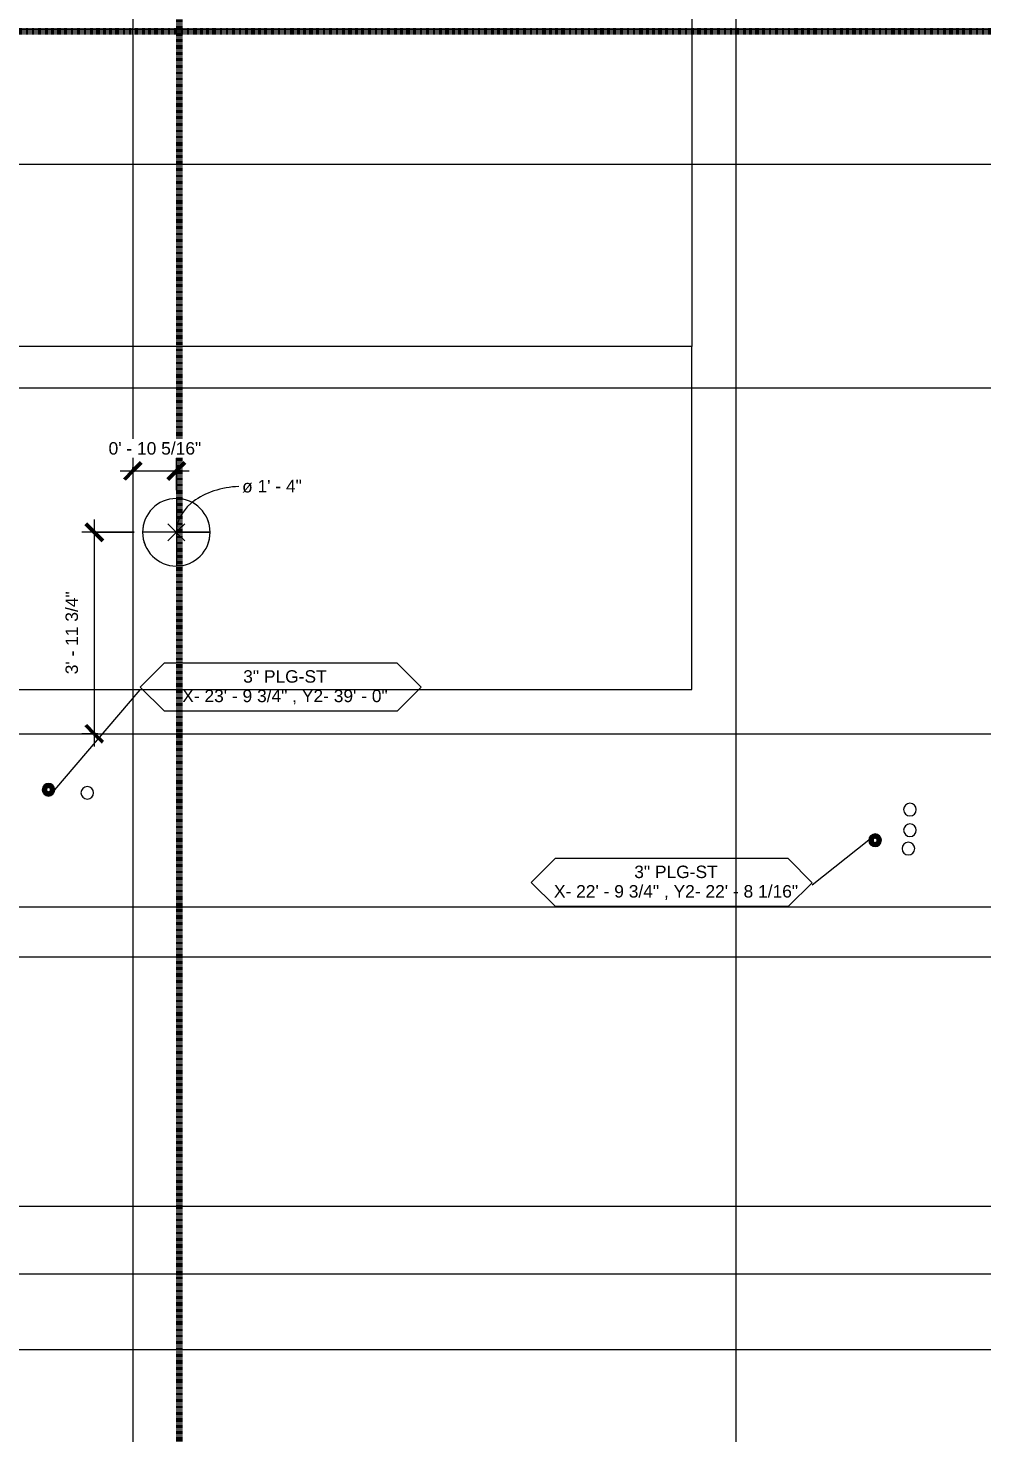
# Model space of a CAD drawing. Header units: inches. Extents: x -3670 to 241, y -250 to 1795.
# Drawn here: x -2380.8 to -2154.7, y 439.3 to 772.3 of the extents above; entities that cross this region are included whole.
import ezdxf

# ---------------------------------------------------------------- set-up
doc = ezdxf.new("R2010")
doc.units = ezdxf.units.IN
doc.header["$MEASUREMENT"] = 0
doc.linetypes.add('Dash', pattern=[0.25, 0.125, -0.125])
for name, color, linetype, lineweight in [('A-ANNO-DIMS', 211, 'Continuous', 9), ('A-ANNO-DIMS-32', 211, 'Continuous', 9), ('A-ANNO-MATC', 214, 'Dash', 140), ('A-DETL', 90, 'Continuous', 9), ('A-DETL-MBND', 5, 'Continuous', 9), ('A-FLOR', 252, 'Continuous', 18), ('A-GENM', 13, 'Continuous', 9), ('A-GENM-IDEN', 13, 'Continuous', 9), ('A-ROOF', 132, 'Continuous', 18), ('S-GRID', 1, 'Continuous', 9)]:
    doc.layers.add(name, color=color, linetype=linetype, lineweight=lineweight)
doc.styles.add('Arial_1', font='arial.ttf', dxfattribs={"height": 2.950599})
doc.dimstyles.new('Diameter', dxfattribs={"dimscale": 12, "dimtxt": 3, "dimasz": 0, "dimexe": 0.25, "dimexo": 0, "dimgap": 0.166667, "dimtad": 1, "dimjust": 3, "dimdec": 4, "dimrnd": 0.0625, "dimzin": 1, "dimdsep": 46, "dimlunit": 4, "dimtxsty": 'Arial_1', "dimblk1": 'NONE', "dimblk2": 'NONE', "dimsah": 1, "dimcen": 0.09, "dimadec": 0, "dimazin": 0, "dimtfac": 1, "dimtdec": 4, "dimtix": 1, "dimtmove": 0, "dimatfit": 2, "dimfxl": 1, "dimtvp": 1, "dimtfill": 1, "dimfrac": 2, "dimtolj": 1, "dimtzin": 0, "dimarcsym": 2})
doc.dimstyles.new('Linear_-_3_32__QAQC', dxfattribs={"dimscale": 12, "dimtxt": 3, "dimasz": 0.333333, "dimexe": 0.25, "dimexo": 0.166667, "dimgap": 0.25, "dimtad": 1, "dimdec": 4, "dimrnd": 0.0625, "dimzin": 1, "dimdsep": 46, "dimlunit": 4, "dimtxsty": 'Arial_1', "dimblk1": 'OBLIQUE', "dimblk2": 'OBLIQUE', "dimsah": 1, "dimcen": 0.09, "dimdle": 0.25, "dimadec": 0, "dimazin": 0, "dimtfac": 1, "dimtdec": 4, "dimtix": 1, "dimtmove": 0, "dimatfit": 3, "dimfxl": 1, "dimtvp": 1, "dimtfill": 1, "dimfrac": 2, "dimtolj": 1, "dimtzin": 0, "dimarcsym": 2})

# ---------------------------------------------------------------- blocks, each defined once
blk = doc.blocks.new('TBC_Round Sleeve - Floor or Wall - TBC_Round Sleeve - Floor or Wall-1542573-01 - SECOND LEVEL - PENENTRATIONS')
at = {"layer": 'A-DETL-MBND'}
h = blk.add_hatch(color=256, dxfattribs=at)
h.paths.add_polyline_path([(-1.5, 0), (-1.45, -0.39), (-1.3, -0.75), (-1.06, -1.06), (-0.75, -1.3), (-0.39, -1.45), (0, -1.5), (0.39, -1.45), (0.75, -1.3), (1.06, -1.06), (1.3, -0.75), (1.45, -0.39), (1.5, 0), (1.45, 0.39), (1.3, 0.75), (1.06, 1.06), (0.75, 1.3), (0.39, 1.45), (0, 1.5), (-0.39, 1.45), (-0.75, 1.3), (-1.06, 1.06), (-1.3, 0.75), (-1.45, 0.39)], flags=0)
h.paths.add_polyline_path([(-0.5, 0), (-0.48, 0.13), (-0.43, 0.25), (-0.35, 0.35), (-0.25, 0.43), (-0.13, 0.48), (0, 0.5), (0.13, 0.48), (0.25, 0.43), (0.35, 0.35), (0.43, 0.25), (0.48, 0.13), (0.5, 0), (0.48, -0.13), (0.43, -0.25), (0.35, -0.35), (0.25, -0.43), (0.13, -0.48), (0, -0.5), (-0.13, -0.48), (-0.25, -0.43), (-0.35, -0.35), (-0.43, -0.25), (-0.48, -0.13)], flags=0)
for radius, start, end in [(1.5, 360, 180), (0.5, 0, 180), (1.5, 180, 360), (0.5, 180, 0)]:
    blk.add_arc((0, 0), radius, start, end, dxfattribs=at)
blk = doc.blocks.new('TBC_Sleeve Element Tag_v2 - Sleeves Located-1541821-01 - SECOND LEVEL - PENENTRATIONS')
at = {"layer": 'A-GENM-IDEN'}
for p, q in [((-0.423, 0.029), (-0.6, -0.148)), ((1.303, 0.029), (-0.423, 0.029)), ((1.482, -0.15), (1.303, 0.029)), ((-0.6, -0.148), (-0.423, -0.325)), ((1.307, -0.325), (1.482, -0.15)), ((-0.423, -0.325), (1.307, -0.325))]:
    blk.add_line(p, q, dxfattribs=at)
blk = doc.blocks.new('DIMBLOCK8-01 - SECOND LEVEL - PENENTRATIONS')
at = {"layer": 'A-ANNO-DIMS-32', "transparency": 16777216}
for p, q in [((-2345.69, 652.76), (-2353.69, 652.73)), ((-2347.7, 654.76), (-2343.68, 650.77)), ((-2347.68, 650.76), (-2343.7, 654.77)), ((-2345.69, 652.76), (-2337.69, 652.8))]:
    blk.add_line(p, q, dxfattribs=at)
for start, end in [(158.7428, 201.7146), (338.7428, 21.7146)]:
    blk.add_arc((-2345.69, 652.76), 8, start, end, dxfattribs=at)
blk.add_ellipse((-2330.06, 652.83), major_axis=(15.63, 0.06), ratio=0.690928, start_param=1.570796, end_param=3.141593, dxfattribs=at)
at = {"layer": 'A-ANNO-DIMS-32', "color": 0, "transparency": 16777216, "insert": (-2330.11, 665.15), "char_height": 2.951, "width": 16.9477, "attachment_point": 1, "rotation": 0.2287, "line_spacing_factor": 0.938532, "style": 'Arial_1', "bg_fill": 3, "box_fill_scale": 1.25, "bg_fill_color": 0, "bg_fill_transparency": 0}
blk.add_mtext('ø 1\' - 4"', dxfattribs=at)
blk = doc.blocks.new('_None')
blk = doc.blocks.new('DIMBLOCK238-01 - SECOND LEVEL - PENENTRATIONS')
at = {"layer": 'A-ANNO-DIMS-32', "transparency": 16777216}
for p, q in [((-2355.69, 652.76), (-2368.14, 652.76)), ((-2365.14, 655.76), (-2365.14, 602)), ((-2365.14, 652.76), (-2355.69, 652.76)), ((-2364.31, 605), (-2368.14, 605)), ((-2365.14, 605), (-2364.31, 605))]:
    blk.add_line(p, q, dxfattribs=at)
at = {"layer": 'A-ANNO-DIMS-32', "lineweight": 50, "transparency": 16777216}
for p, q in [((-2365.14, 652.76), (-2367.14, 654.76)), ((-2365.14, 652.76), (-2363.14, 650.76)), ((-2365.14, 605), (-2367.14, 607)), ((-2365.14, 605), (-2363.14, 603))]:
    blk.add_line(p, q, dxfattribs=at)
at = {"layer": 'A-ANNO-DIMS-32', "color": 0, "transparency": 16777216, "insert": (-2371.97, 619.1), "char_height": 2.9506, "width": 23.4831, "attachment_point": 1, "rotation": 90, "line_spacing_factor": 0.938532, "style": 'Arial_1', "bg_fill": 3, "box_fill_scale": 1.25, "bg_fill_color": 0, "bg_fill_transparency": 0}
blk.add_mtext('3\' - 11 3/4"', dxfattribs=at)
blk = doc.blocks.new('_Oblique')
at = {"color": 0, "linetype": 'ByBlock', "lineweight": -2}
blk.add_line((-0.5, -0.5), (0.5, 0.5), dxfattribs=at)
blk = doc.blocks.new('DIMBLOCK239-01 - SECOND LEVEL - PENENTRATIONS')
at = {"layer": 'A-ANNO-DIMS-32', "transparency": 16777216}
for p, q in [((-2345.69, 662.76), (-2345.69, 670.3)), ((-2359, 667.3), (-2342.69, 667.3)), ((-2356, 668.13), (-2356, 664.3)), ((-2356, 667.3), (-2356, 668.13)), ((-2345.69, 667.3), (-2345.69, 662.76))]:
    blk.add_line(p, q, dxfattribs=at)
at = {"layer": 'A-ANNO-DIMS-32', "lineweight": 50, "transparency": 16777216}
for p, q in [((-2356, 667.3), (-2358, 665.3)), ((-2356, 667.3), (-2354, 669.3)), ((-2345.69, 667.3), (-2347.69, 665.3)), ((-2345.69, 667.3), (-2343.69, 669.3))]:
    blk.add_line(p, q, dxfattribs=at)
at = {"layer": 'A-ANNO-DIMS-32', "color": 0, "transparency": 16777216, "insert": (-2361.76, 674.13), "char_height": 2.9506, "width": 26.1969, "attachment_point": 1, "line_spacing_factor": 0.938532, "style": 'Arial_1', "bg_fill": 3, "box_fill_scale": 1.25, "bg_fill_color": 0, "bg_fill_transparency": 0}
blk.add_mtext('0\' - 10 5/16"', dxfattribs=at)

msp = doc.modelspace()

# ---------------------------------------------------------------- linework, layer by layer
at = {"layer": 'A-ANNO-MATC'}
for p, q in [((-2344.99997, 1750.74758), (-2344.99997, -206.10436)), ((-3669.70326, 771.58092), (239.08765, 771.58092))]:
    msp.add_line(p, q, dxfattribs=at)
at = {"layer": 'A-DETL'}
for p, q in [((-2345.69008, 660.76491), (-2345.69008, 660.70658)), ((-2345.69008, 660.70658), (-2345.69008, 644.82324)), ((-2337.69008, 652.76491), (-2353.69008, 652.76491)), ((-2345.69008, 644.82324), (-2345.69008, 644.76491))]:
    msp.add_line(p, q, dxfattribs=at)
at = {"layer": 'A-FLOR'}
msp.add_line((-2223.5, 1127.5), (-2223.5, 696.80904), dxfattribs=at)
for centre, start, end in [((-2376.00484, 591.7428), 90, 270), ((-2376.00484, 591.7428), 270, 90), ((-2366.8063, 590.995), 90, 270), ((-2366.8063, 590.995), 270, 90), ((-2171.74, 587.01234), 90, 270), ((-2171.74, 587.01234), 270, 90), ((-2171.74, 582.14234), 90, 270), ((-2171.74, 582.14234), 270, 90), ((-2180.00484, 579.7428), 90, 270), ((-2180.00484, 579.7428), 270, 90), ((-2172.1145, 577.76234), 90, 270), ((-2172.1145, 577.76234), 270, 90)]:
    msp.add_arc(centre, 1.5, start, end, dxfattribs=at)
at = {"layer": 'A-GENM-IDEN'}
for p, q in [((-2374.50484, 591.7428), (-2354.25442, 615.43671)), ((-2181.50484, 579.7428), (-2194.93039, 569.11308))]:
    msp.add_line(p, q, dxfattribs=at)
at = {"layer": 'A-ROOF'}
for p, q in [((-2223.5, 696.80904), (-2725.5, 696.80904)), ((-2223.5, 615.5), (-2223.5, 696.80904)), ((-2725.5, 615.5), (-2223.5, 615.5))]:
    msp.add_line(p, q, dxfattribs=at)
for start, end in [(360, 180), (0, 180), (180, 0), (180, 360)]:
    msp.add_arc((-2345.69008, 652.76491), 8, start, end, dxfattribs=at)
at = {"layer": 'S-GRID'}
for p, q in [((-2356, 1782.99758), (-2356, -238.35436)), ((-2213, 1782.99758), (-2213, -238.35436)), ((-3580, 772), (228, 772)), ((-3580, 740), (228, 740)), ((-3580, 686.99998), (228, 686.99998)), ((-3580, 605), (228, 605)), ((-3564, 564), (228, 564)), ((228, 552), (-3580, 552)), ((-3580, 493), (228, 493)), ((-3580, 477), (228, 477)), ((-3580, 459), (228, 459))]:
    msp.add_line(p, q, dxfattribs=at)

# ---------------------------------------------------------------- block references
at = {"layer": 'A-GENM', "rotation": 90}
for p in [(-2376.00484, 591.7428), (-2180.00484, 579.7428)]:
    msp.add_blockref('TBC_Round Sleeve - Floor or Wall - TBC_Round Sleeve - Floor or Wall-1542573-01 - SECOND LEVEL - PENENTRATIONS', p, dxfattribs=at)
at = {"layer": 'A-GENM-IDEN', "xscale": 31.99999999999999, "yscale": 31.99999999999999, "zscale": 31.99999999999999}
for p in [(-2335.0675, 620.81863), (-2242.35098, 574.495)]:
    msp.add_blockref('TBC_Sleeve Element Tag_v2 - Sleeves Located-1541821-01 - SECOND LEVEL - PENENTRATIONS', p, dxfattribs=at)

# ---------------------------------------------------------------- texts
at = {"layer": 'A-GENM-IDEN', "char_height": 2.9505988, "attachment_point": 2, "line_spacing_factor": 0.938532, "style": 'Arial_1'}
for s, insert, width in [('3" PLG-ST\\PX- 23\' - 9 3/4" , Y2- 39\' - 0"', (-2319.93893, 620.06104), 57.888), ('3" PLG-ST\\PX- 22\' - 9 3/4" , Y2- 22\' - 8 1/16"', (-2227.22241, 573.73741), 68.832)]:
    msp.add_mtext(s, dxfattribs=dict(at, insert=insert, width=width))

# ---------------------------------------------------------------- next in the draw order: dimensions: what is measured, and where the dimension line sits
at = {"layer": 'A-ANNO-DIMS'}
dim = msp.add_diameter_dim_2p(p1=(-2337.69015, 652.79685), p2=(-2353.69002, 652.73298), dimstyle='Diameter', override={"dimpost": 'ø<>'}, dxfattribs=at)
dim.commit()
dim.dimension.update_dxf_attribs({"geometry": 'DIMBLOCK8-01 - SECOND LEVEL - PENENTRATIONS', "text_midpoint": (-2345.7043, 656.32572)})

# ---------------------------------------------------------------- next in the draw order: dimensions: what is measured, and where the dimension line sits
dim = msp.add_linear_dim(base=(-2345.69008, 667.30364), p1=(-2356, 670.13206), p2=(-2345.69008, 660.76491), dimstyle='Linear_-_3_32__QAQC', override={"dimpost": '<>', "dimfxl": 13.929751}, dxfattribs=at)
dim.commit()
dim.dimension.update_dxf_attribs({"geometry": 'DIMBLOCK239-01 - SECOND LEVEL - PENENTRATIONS', "text_midpoint": (-2350.84504, 671.82925)})
dim = msp.add_linear_dim(base=(-2365.14154, 605), p1=(-2353.69008, 652.76491), p2=(-2362.31311, 605), angle=90, dimstyle='Linear_-_3_32__QAQC', override={"dimpost": '<>', "dimfxl": 48.537032}, dxfattribs=at)
dim.commit()
dim.dimension.update_dxf_attribs({"geometry": 'DIMBLOCK238-01 - SECOND LEVEL - PENENTRATIONS', "text_midpoint": (-2369.66816, 628.88246)})

doc.saveas('drawing.dxf')
